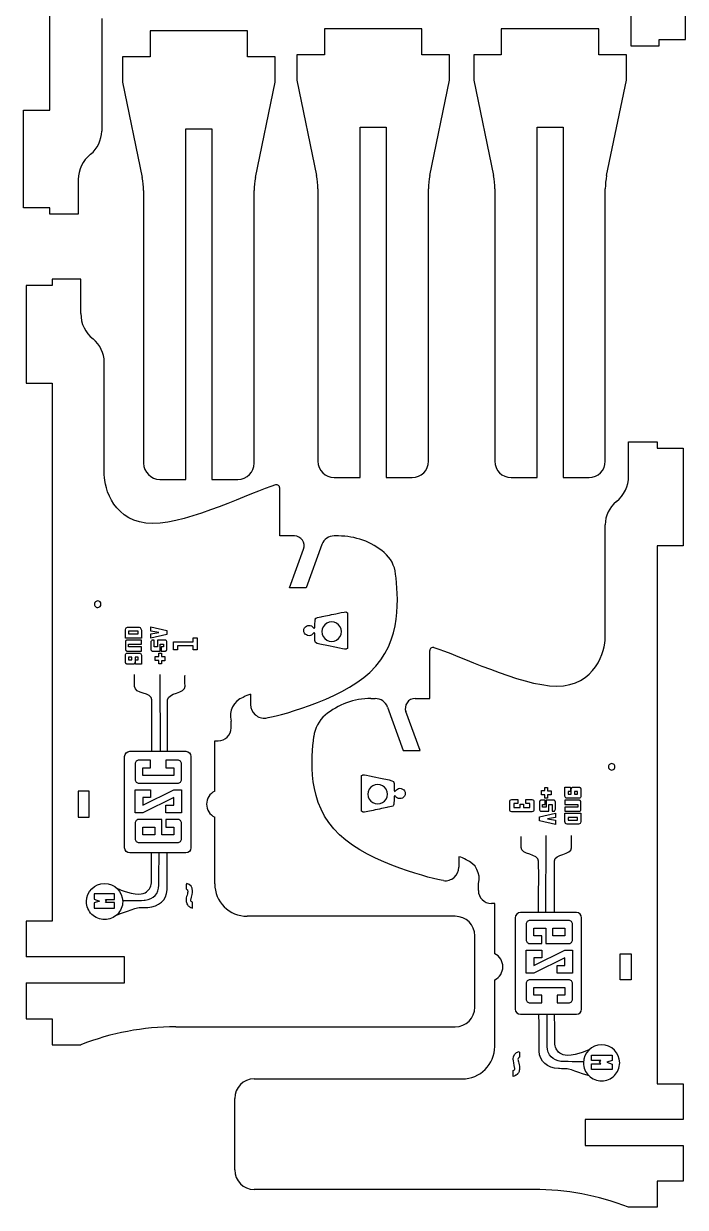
# Model space of a CAD drawing. Extents: x 6 to 800, y 1 to 792.
# Drawn here: x 5.8 to 276.3, y 4.3 to 488 of the extents above; entities that cross this region are included whole.
import ezdxf

# ---------------------------------------------------------------- set-up
doc = ezdxf.new("R2010")
doc.units = 0
doc.layers.get('0').update_dxf_attribs({"linetype": 'CONTINUOUS'})

msp = doc.modelspace()

# ---------------------------------------------------------------- linework, layer by layer
at = {"color": 7}
for points in [[(28.10583, 424.293172), (28.10583, 410.189332), (16.412917, 410.189332), (16.412917, 412.846815), (5.782994, 412.846815), (5.782994, 452.709015), (16.412917, 452.709015), (16.412917, 672.588937), (5.782994, 672.588937)], [(276.273038, 481.632), (276.273038, 521.4942)], [(37.672763, 490.15404), (37.672763, 444.177742)], [(253.950202, 493.07835), (253.950202, 478.974525)], [(97.354463, 485.180333), (57.492255, 485.180333)], [(57.492255, 485.180333), (57.492255, 474.55041)], [(97.354463, 474.55041), (97.354463, 485.180333)], [(168.613063, 485.925661), (128.750857, 485.925661)], [(128.750857, 485.925661), (128.750857, 475.295737)], [(168.613063, 475.295737), (168.613063, 485.925661)], [(240.9, 485.925661), (201.0378, 485.925661)], [(201.0378, 485.925661), (201.0378, 475.295737)], [(240.9, 475.295737), (240.9, 485.925661)], [(253.950202, 478.974525), (265.643115, 478.974525)], [(265.643115, 481.632), (276.273038, 481.632)], [(265.643115, 478.974525), (265.643115, 481.632)], [(46.197968, 474.55041), (46.197968, 464.186235)], [(57.492255, 474.55041), (46.197968, 474.55041)], [(108.648758, 474.55041), (97.354463, 474.55041)], [(108.648758, 464.186235), (108.648758, 474.55041)], [(117.45657, 475.295737), (117.45657, 464.931562)], [(128.750857, 475.295737), (117.45657, 475.295737)], [(179.907358, 475.295737), (168.613063, 475.295737)], [(179.907358, 464.931562), (179.907358, 475.295737)], [(189.743475, 475.295737), (189.743475, 464.931562)], [(201.0378, 475.295737), (189.743475, 475.295737)], [(252.194325, 475.295737), (240.9, 475.295737)], [(252.194325, 464.931562), (252.194325, 475.295737)], [(117.45657, 464.931562), (125.539897, 425.947087)], [(171.824023, 425.947087), (179.907358, 464.931562)], [(189.743475, 464.931562), (197.826825, 425.947087)], [(244.110975, 425.947087), (252.194325, 464.931562)], [(46.197968, 464.186235), (54.281295, 425.20176)], [(100.565423, 425.20176), (108.648758, 464.186235)], [(72.108405, 445.052385), (82.738328, 445.052385)], [(72.108405, 301.814242), (72.108405, 445.052385)], [(82.738328, 445.052385), (82.738328, 301.814242)], [(143.367005, 445.797712), (153.996928, 445.797712)], [(143.367005, 302.559562), (143.367005, 445.797712)], [(153.996928, 445.797712), (153.996928, 302.559562)], [(215.65398, 445.797712), (226.283903, 445.797712)], [(215.65398, 302.559562), (215.65398, 445.797712)], [(226.283903, 445.797712), (226.283903, 302.559562)], [(54.83478, 419.806335), (54.83478, 308.457892)], [(100.011945, 308.457892), (100.011945, 419.806335)], [(126.093382, 420.551663), (126.093382, 309.203212)], [(171.270545, 309.203212), (171.270545, 420.551663)], [(198.380325, 420.551662), (198.380325, 309.203213)], [(243.557475, 309.203213), (243.557475, 420.551662)], [(17.454682, 383.6622), (17.454682, 381.004725)], [(29.147595, 383.6622), (17.454682, 383.6622)], [(29.147595, 369.5583), (29.147595, 383.6622)], [(6.824759, 381.004725), (6.824759, 341.142525)], [(17.454682, 381.004725), (6.824759, 381.004725)], [(38.714528, 303.6975), (38.714528, 349.673775)], [(6.824759, 341.142525), (17.454682, 341.142525)], [(17.454682, 341.142525), (17.454682, 121.26255)], [(253.085371, 303.10386), (253.085371, 317.2077), (264.778283, 317.2077), (264.778283, 314.550218), (275.408206, 314.550218), (275.408206, 274.688018), (264.778283, 274.688018), (264.778283, 54.808095), (275.408206, 54.808095)], [(61.478483, 301.814242), (72.108405, 301.814242)], [(82.738328, 301.814242), (93.368243, 301.814242)], [(132.737085, 302.559562), (143.367005, 302.559562)], [(153.996928, 302.559562), (164.626843, 302.559562)], [(205.02405, 302.559562), (215.65398, 302.559562)], [(226.283903, 302.559562), (236.91375, 302.559562)], [(110.46651, 278.691675), (110.46651, 298.263225)], [(243.518438, 237.242993), (243.518438, 283.21929)], [(116.46651, 278.691675), (110.46651, 278.691675)], [(134.47896, 278.691675), (132.703485, 278.691675)], [(114.421485, 257.431875), (120.21231, 273.34215)], [(127.70901, 275.194575), (121.243935, 257.431875)], [(121.243935, 257.431875), (114.421485, 257.431875)], [(165.766458, 212.237228), (171.766458, 212.237228), (171.766458, 231.808748)], [(98.57901, 214.0389), (98.57901, 209.75235)], [(147.754008, 212.237228), (149.529483, 212.237228)], [(154.523958, 208.74009), (160.989033, 190.97739), (167.811483, 190.97739), (162.020658, 206.887643)], [(90.575235, 200.2713), (90.575235, 203.058675)], [(83.891685, 194.95635), (85.260285, 194.95635)], [(83.891685, 174.4122), (83.891685, 194.95635)], [(83.891685, 136.54305), (83.891685, 163.782225)], [(183.653958, 147.584445), (183.653958, 143.297895)], [(72.443173, 136.653667), (72.200408, 136.28952), (72.200402, 136.28955)], [(72.200402, 136.28955), (72.200402, 134.408122)], [(191.657733, 133.8168), (191.657733, 136.604228)], [(73.090541, 127.489305), (73.070314, 127.52973)], [(73.818841, 126.983512), (73.798613, 126.983512)], [(74.830367, 126.558667), (74.830367, 128.986327)], [(198.341283, 107.9577), (198.341283, 128.501835), (196.972683, 128.501835)], [(17.454682, 121.26255), (6.824759, 121.26255)], [(6.824759, 121.26255), (6.824759, 106.646787)], [(182.218485, 123.255675), (97.17906, 123.255675)], [(190.19091, 86.05095), (190.19091, 115.28325)], [(6.824759, 96.016863), (46.952715, 96.016863), (46.952715, 106.646787), (6.824759, 106.646787)], [(249.630644, 97.327778), (249.630644, 107.9577)], [(249.630644, 107.9577), (254.148359, 107.9577)], [(254.148359, 107.9577), (254.148359, 97.327778)], [(198.341283, 70.088603), (198.341283, 97.327778)], [(254.148359, 97.327778), (249.630644, 97.327778)], [(6.824759, 96.016863), (6.824759, 81.40035)], [(6.824759, 81.40035), (17.454682, 81.40035)], [(17.454682, 81.40035), (17.454682, 70.77045)], [(67.946835, 78.078525), (182.218485, 78.078525)], [(17.454682, 70.77045), (29.213408, 70.77045)], [(100.01448, 56.801205), (185.053908, 56.801205)], [(275.408206, 54.808095), (275.408206, 40.191953)], [(92.042055, 19.596484), (92.042055, 48.828765)], [(275.408206, 40.191953), (235.280251, 40.191953), (235.280251, 29.56203), (275.408206, 29.56203), (275.408206, 14.945891), (264.778283, 14.945891), (264.778283, 4.315976), (253.019558, 4.315976)], [(214.286131, 11.624044), (100.01448, 11.624044)]]:
    msp.add_lwpolyline(points, dxfattribs=at)
for points in [[(36.057045, 252.116925)], [(131.72631, 243.588225)], [(246.175921, 183.004943)], [(28.084606, 163.782225), (32.602321, 163.782225), (32.602321, 174.4122), (28.084606, 174.4122)], [(150.506658, 169.161285)]]:
    msp.add_lwpolyline(points, close=True, dxfattribs=at)
at = {"color": 5}
for points in [[(137.815115, 247.542578), (138.166678, 247.311953), (138.166678, 232.73664), (137.815115, 232.506015)], [(53.907185, 240.243855), (53.907185, 236.962492), (47.384608, 236.962492), (47.384608, 240.324135), (47.384608, 240.324135)], [(48.29777, 241.45806), (52.99403, 241.45806)], [(47.384608, 235.28415), (47.384608, 232.50453), (47.384608, 232.50456)], [(48.036868, 231.631507), (53.907185, 231.631507), (53.907185, 233.387587), (48.68912, 233.387587), (48.68912, 234.421162), (53.907185, 234.421162), (53.907185, 236.147137), (48.036868, 236.147137)], [(57.784678, 235.264582), (57.784678, 232.484962)], [(59.08919, 236.12757), (58.436938, 236.12757)], [(58.436938, 231.611977), (61.63802, 231.611977), (61.63802, 234.401632), (63.002743, 234.401632), (63.002743, 233.358022), (61.959133, 233.358022), (61.959133, 231.611977), (63.655003, 231.611977)], [(63.65501, 236.12757), (60.463963, 236.12757), (60.463963, 233.357985), (59.089198, 233.357985), (59.089198, 236.12757), (59.08919, 236.12757)], [(64.307263, 232.484962), (64.307263, 235.264582)], [(47.3846, 227.173605), (47.3846, 229.953225)], [(48.03686, 230.816212), (53.254925, 230.816212), (53.254933, 230.816212)], [(53.907185, 229.953225), (53.907185, 226.300582), (51.559063, 226.300582), (51.559063, 228.046627), (52.602673, 228.046627), (52.602673, 229.090237), (51.298153, 229.090237), (51.298153, 227.173605)], [(50.645893, 226.300552), (48.03686, 226.300552)], [(61.661634, 190.815975), (61.595334, 222.12384), (61.595334, 222.12384)], [(49.17122, 190.675575), (72.079433, 190.675575)], [(47.059381, 151.239413), (47.059381, 188.566669)], [(51.324898, 185.49453), (51.324898, 179.191717)], [(57.653023, 187.076092), (52.89521, 187.076092)], [(68.711773, 187.076092), (63.954898, 187.076092), (63.954898, 183.92328), (67.11521, 183.92328), (67.11521, 180.762967), (54.495523, 180.762967), (54.495523, 183.92328), (57.653023, 183.92328), (57.653023, 187.076092), (57.653023, 187.076092)], [(70.286773, 179.191717), (70.286773, 185.49453)], [(74.188338, 188.566669), (74.188338, 151.239413)], [(144.231365, 165.921953), (143.879803, 166.152578), (143.879803, 180.72789), (144.231365, 180.958515)], [(52.89521, 177.613905), (68.711773, 177.613905)], [(227.045975, 172.345605), (227.045975, 175.998247), (229.394097, 175.998247), (229.394097, 174.252202), (228.350487, 174.252202), (228.350487, 173.208592), (229.655007, 173.208592), (229.655007, 175.125225)], [(230.307267, 175.998277), (232.9163, 175.998277)], [(233.56856, 175.125225), (233.56856, 172.345605)], [(204.467645, 166.82451), (204.467645, 170.12457)], [(205.29266, 170.949585), (207.781453, 170.949585), (207.781453, 169.299555), (206.131423, 169.299555), (206.131423, 167.649525), (208.702723, 167.649525), (208.702723, 169.134555), (210.16025, 169.134555), (210.16025, 167.649525), (212.73155, 167.649525), (212.73155, 169.299555), (211.08152, 169.299555), (211.08152, 170.949585)], [(211.08152, 170.949585), (213.570313, 170.949585)], [(214.395335, 170.12457), (214.395335, 166.82451)], [(216.645897, 169.813867), (216.645897, 167.034247)], [(222.516222, 170.686852), (219.31514, 170.686852), (219.31514, 167.897197), (217.950417, 167.897197), (217.950417, 168.940807), (218.994027, 168.940807), (218.994027, 170.686852), (217.298157, 170.686852)], [(223.168482, 167.034247), (223.168482, 169.813867)], [(232.916292, 170.667322), (227.045975, 170.667322), (227.045975, 168.911242), (232.26404, 168.911242), (232.26404, 167.877667), (227.045975, 167.877667), (227.045975, 166.151692), (232.916292, 166.151692)], [(232.9163, 171.482617), (227.698235, 171.482617), (227.698227, 171.482617)], [(233.568552, 167.01468), (233.568552, 169.7943), (233.568552, 169.79427)], [(213.570313, 165.999495), (205.29266, 165.999495)], [(217.29815, 166.17126), (220.489197, 166.17126), (220.489197, 168.940845), (221.863962, 168.940845), (221.863962, 166.17126), (221.86397, 166.17126)], [(221.86397, 166.17126), (222.516222, 166.17126)], [(227.045975, 162.054975), (227.045975, 165.336337), (233.568552, 165.336337), (233.568552, 161.974695), (233.568552, 161.974695)], [(51.324898, 161.28828), (51.324898, 154.977967)], [(57.653023, 162.866092), (52.89521, 162.866092)], [(68.711773, 162.866092), (63.954898, 162.866092), (63.954898, 159.70953), (67.11521, 159.70953), (67.11521, 156.556717), (62.208335, 156.556717), (62.208335, 162.866092), (57.653023, 162.866092), (57.653023, 162.866092)], [(70.286773, 154.977967), (70.286773, 161.28828)], [(232.65539, 160.84077), (227.95913, 160.84077)], [(219.25742, 124.909635), (219.32372, 156.2175), (219.32372, 156.2175)], [(52.89521, 153.396405), (68.711773, 153.396405)], [(72.079433, 149.127574), (49.17122, 149.127574)], [(206.730717, 122.660307), (206.730717, 85.333051)], [(231.747834, 124.769212), (208.839622, 124.769212)], [(228.60275, 121.54485), (212.786187, 121.54485)], [(233.859674, 85.333051), (233.859674, 122.660307)], [(211.211187, 119.963287), (211.211187, 113.652975)], [(212.786187, 112.075162), (217.543062, 112.075162), (217.543062, 115.231725), (214.38275, 115.231725), (214.38275, 118.384537), (219.289625, 118.384537), (219.289625, 112.075162), (223.844937, 112.075162), (223.844937, 112.075162)], [(230.173062, 113.652975), (230.173062, 119.963287)], [(223.844937, 112.075162), (228.60275, 112.075162)], [(228.60275, 97.32735), (212.786187, 97.32735)], [(211.211187, 95.749537), (211.211187, 89.446725)], [(212.786187, 87.865162), (217.543062, 87.865162), (217.543062, 91.017975), (214.38275, 91.017975), (214.38275, 94.178287), (227.002437, 94.178287), (227.002437, 91.017975), (223.844937, 91.017975), (223.844937, 87.865162), (223.844937, 87.865162)], [(230.173062, 89.446725), (230.173062, 95.749537)], [(223.844937, 87.865162), (228.60275, 87.865162)], [(208.839622, 83.221211), (231.747834, 83.221211)], [(208.28843, 67.934782), (208.53119, 67.570635), (208.531145, 67.570672)], [(208.531145, 67.570672), (208.531145, 65.689237)], [(205.901232, 57.839782), (205.901232, 60.267435)], [(206.912735, 58.26462), (206.932985, 58.26462)], [(207.641007, 58.77042), (207.661257, 58.810845)]]:
    msp.add_lwpolyline(points, dxfattribs=at)
for points in [[(52.602673, 238.708537), (52.602673, 239.752155), (48.699155, 239.752155), (48.699155, 238.708537), (52.602673, 238.708537)], [(57.784678, 236.91279), (57.784678, 238.66887), (61.035935, 239.20071), (57.784678, 239.75262), (57.784678, 241.498665), (64.307255, 240.053662), (64.307255, 238.367827), (57.784678, 236.91279)], [(68.638529, 232.18569), (67.017717, 232.18569), (67.017717, 235.400527), (75.0682, 235.400527), (75.0682, 237.007942), (76.689013, 237.007942), (76.689013, 232.18569), (75.0682, 232.18569), (75.0682, 233.793105), (68.638529, 233.793105)], [(49.99364, 228.046627), (49.99364, 229.090237), (48.699155, 229.090237), (48.699155, 228.046627), (49.99364, 228.046627)], [(62.099615, 229.401315), (63.434233, 229.401315), (63.434233, 227.705445), (62.099615, 227.705445), (62.099615, 226.380855), (60.995795, 226.380855), (60.995795, 227.75562), (59.480548, 227.75562), (59.480548, 229.401315), (60.995795, 229.401315), (60.995795, 230.745967), (62.099615, 230.745967), (62.099615, 229.401315)], [(51.144703, 222.12384)], [(71.747379, 221.82525)], [(51.324898, 165.50328), (51.324898, 174.969217), (57.653023, 174.969217), (57.653023, 171.816405), (54.495523, 171.816405), (54.495523, 168.663592), (67.11521, 174.969217), (70.286773, 174.969217), (70.286773, 165.50328), (63.954898, 165.50328), (63.954898, 168.663592), (67.11521, 168.663592), (67.11521, 171.816405), (54.495523, 165.50328), (51.324898, 165.50328)], [(218.853545, 172.897515), (217.518927, 172.897515), (217.518927, 174.593385), (218.853545, 174.593385), (218.853545, 175.917975), (219.957365, 175.917975), (219.957365, 174.54321), (221.472612, 174.54321), (221.472612, 172.897515), (219.957365, 172.897515), (219.957365, 171.552862), (218.853545, 171.552862), (218.853545, 172.897515)], [(230.95952, 174.252202), (230.95952, 173.208592), (232.254005, 173.208592), (232.254005, 174.252202), (230.95952, 174.252202)], [(223.168482, 165.38604), (223.168482, 163.62996), (219.917225, 163.09812), (223.168482, 162.54621), (223.168482, 160.800165), (216.645905, 162.245167), (216.645905, 163.931002), (223.168482, 165.38604)], [(59.421148, 159.70953), (59.421148, 156.556717), (54.495523, 156.556717), (54.495523, 159.70953), (59.421148, 159.70953)], [(228.350487, 163.590292), (228.350487, 162.546675), (232.254005, 162.546675), (232.254005, 163.590292), (228.350487, 163.590292)], [(229.774355, 156.2175)], [(72.079433, 149.127574)], [(38.875964, 136.662847)], [(34.581673, 130.203205), (36.720613, 129.494522), (34.581673, 128.785839), (34.581673, 126.595363), (42.95702, 126.595363), (42.95702, 128.83738), (39.194563, 128.83738), (39.684193, 129.494522), (39.194563, 130.177435), (42.95702, 130.177435), (42.95702, 132.393682), (34.581673, 132.393682), (34.581673, 130.203205)], [(222.076812, 115.231725), (222.076812, 118.384537), (227.002437, 118.384537), (227.002437, 115.231725), (222.076812, 115.231725)], [(230.173062, 109.437975), (230.173062, 99.972037), (223.844937, 99.972037), (223.844937, 103.12485), (227.002437, 103.12485), (227.002437, 106.277662), (214.38275, 99.972037), (211.211187, 99.972037), (211.211187, 109.437975), (217.543062, 109.437975), (217.543062, 106.277662), (214.38275, 106.277662), (214.38275, 103.12485), (227.002437, 109.437975), (230.173062, 109.437975)], [(208.839622, 83.221211)], [(242.043087, 70.75653)], [(246.337385, 64.296888), (244.198445, 63.588205), (246.337385, 62.879521), (246.337385, 60.689046), (237.962037, 60.689046), (237.962037, 62.931062), (241.724495, 62.931062), (241.234865, 63.588205), (241.724495, 64.271118), (237.962037, 64.271118), (237.962037, 66.487364), (246.337385, 66.487364), (246.337385, 64.296888)]]:
    msp.add_lwpolyline(points, close=True, dxfattribs=at)
at = {"color": 7}
for points in [[(33.101063, 434.675602), (35.990355, 436.983203), (37.672763, 440.480036), (37.672763, 444.177742)], [(33.101062, 434.675602), (29.944101, 432.154223), (28.105832, 428.33344), (28.10583, 424.293173)], [(126.093382, 420.551662), (126.093379, 422.364307), (125.907918, 424.172196), (125.539897, 425.947087)], [(171.824023, 425.947087), (171.456004, 424.172195), (171.270546, 422.364307), (171.270545, 420.551662)], [(198.380325, 420.551662), (198.380317, 422.364308), (198.194851, 424.172196), (197.826825, 425.947087)], [(244.110975, 425.947087), (243.742949, 424.172196), (243.557483, 422.364308), (243.557475, 420.551662)], [(54.83478, 419.806335), (54.834777, 421.61898), (54.649316, 423.426868), (54.281295, 425.20176)], [(100.565423, 425.20176), (100.197404, 423.426868), (100.011946, 421.618979), (100.011945, 419.806335)], [(29.147595, 369.5583), (29.147606, 365.518043), (30.985874, 361.697273), (34.142827, 359.1759)], [(38.714528, 349.673775), (38.714523, 353.371476), (37.032116, 356.868303), (34.142827, 359.1759)], [(54.83478, 308.457893), (54.834808, 304.788697), (57.809287, 301.814242), (61.478483, 301.814242)], [(93.368243, 301.814242), (97.037438, 301.814242), (100.011917, 304.788697), (100.011945, 308.457893)], [(126.093382, 309.203213), (126.093411, 305.534017), (129.06789, 302.559562), (132.737085, 302.559562)], [(164.626843, 302.559562), (168.296038, 302.559562), (171.270517, 305.534017), (171.270545, 309.203213)], [(198.380325, 309.203213), (198.380353, 305.534008), (201.354846, 302.559549), (205.02405, 302.559562)], [(236.91375, 302.559562), (240.582954, 302.559549), (243.557447, 305.534008), (243.557475, 309.203213)], [(58.610437, 283.791), (42.668032, 283.73775), (38.714528, 298.294425), (38.714528, 303.6975)], [(248.090138, 292.72143), (251.2471, 295.242809), (253.085369, 299.063593), (253.085371, 303.10386)], [(108.77046, 299.540175), (99.086235, 296.75445), (73.57011, 283.840725), (58.610437, 283.791)], [(109.93698, 299.324727), (109.603556, 299.575761), (109.171557, 299.655548), (108.77046, 299.540175)], [(110.46651, 298.263225), (110.466506, 298.680586), (110.270405, 299.073693), (109.93698, 299.324727)], [(248.090138, 292.72143), (245.200845, 290.413829), (243.518438, 286.916997), (243.518438, 283.21929)], [(119.731779, 276.991866), (118.985816, 278.057206), (117.767053, 278.69166), (116.46651, 278.691675)], [(120.21231, 273.34215), (120.657101, 274.564268), (120.477743, 275.926526), (119.731779, 276.991866)], [(132.703485, 278.691675), (130.469077, 278.6917), (128.473238, 277.294226), (127.70901, 275.194575)], [(153.17331, 271.8999), (147.938661, 276.299086), (141.316665, 278.704899), (134.47896, 278.691675)], [(157.839285, 263.11605), (157.47979, 266.537652), (155.807159, 269.686434), (153.17331, 271.8999)], [(147.31401, 222.942375), (161.07231, 235.72245), (158.71536, 254.777325), (157.839285, 263.11605)], [(36.057045, 252.116925), (35.581581, 252.118055), (35.14175, 251.865046), (34.903691, 251.453469)], [(37.382629, 250.788187), (37.382629, 251.520799), (36.789654, 252.115184), (36.057045, 252.116925)], [(34.903691, 251.453469), (34.665632, 251.041892), (34.665632, 250.534483), (34.903691, 250.122906)], [(34.903691, 250.122906), (35.14175, 249.711329), (35.581581, 249.45832), (36.057045, 249.45945)], [(36.057045, 249.45945), (36.789654, 249.461191), (37.382629, 250.055576), (37.382629, 250.788187)], [(131.72631, 243.588225), (130.300242, 243.591126), (128.981257, 242.831994), (128.267384, 241.597464)], [(135.185236, 241.597464), (134.471363, 242.831994), (133.152378, 243.591126), (131.72631, 243.588225)], [(128.267384, 241.597464), (127.553511, 240.362933), (127.553511, 238.841092), (128.267384, 237.606561)], [(128.267384, 237.606561), (128.981257, 236.372031), (130.300242, 235.612899), (131.72631, 235.6158)], [(131.72631, 235.6158), (133.152378, 235.612899), (134.471363, 236.372031), (135.185236, 237.606561)], [(135.185236, 237.606561), (135.899109, 238.841092), (135.899109, 240.362933), (135.185236, 241.597464)], [(223.622528, 217.3365), (239.564933, 217.283475), (243.518438, 231.839978), (243.518438, 237.242993)], [(172.295985, 232.870254), (171.96256, 232.619219), (171.76646, 232.226109), (171.766458, 231.808748)], [(173.462508, 233.085705), (173.061409, 233.201078), (172.62941, 233.12129), (172.295985, 232.870254)], [(173.462508, 233.085705), (183.146733, 230.299958), (208.662856, 217.386263), (223.622528, 217.3365)], [(104.802585, 204.282225), (108.395685, 204.747225), (134.66526, 211.193025), (147.31401, 222.942375)], [(98.57901, 214.0389), (97.503496, 213.799773), (96.483681, 213.357035), (95.574585, 212.734575)], [(95.574585, 212.734575), (91.59228, 211.36108), (89.391395, 207.101417), (90.575235, 203.058675)], [(98.57901, 209.75235), (98.579007, 208.1661), (99.261929, 206.656633), (100.453377, 205.609426)], [(147.754008, 212.237228), (140.916299, 212.250443), (134.294303, 209.844619), (129.059658, 205.445423)], [(154.523958, 208.74009), (153.759742, 210.839756), (151.763901, 212.237247), (149.529483, 212.237228)], [(162.501155, 210.537401), (161.755188, 209.472044), (161.575842, 208.109768), (162.020658, 206.887643)], [(165.766458, 212.237228), (164.4659, 212.23722), (163.247122, 211.602757), (162.501155, 210.537401)], [(100.453377, 205.609426), (101.644825, 204.562219), (103.229451, 204.078656), (104.802585, 204.282225)], [(129.059658, 205.445422), (126.42581, 203.231958), (124.753179, 200.083179), (124.393683, 196.66158)], [(85.260285, 194.95635), (88.195648, 194.956356), (90.575229, 197.335937), (90.575235, 200.2713)], [(134.918958, 156.487928), (121.160658, 169.26798), (123.517608, 188.322833), (124.393683, 196.66158)], [(245.025197, 184.998054), (244.78784, 184.58694), (244.78784, 184.080427), (245.025197, 183.669313)], [(246.175921, 185.662425), (245.701207, 185.662425), (245.262554, 185.409168), (245.025197, 184.998054)], [(247.326644, 184.998054), (247.089288, 185.409168), (246.650634, 185.662425), (246.175921, 185.662425)], [(247.326644, 183.669313), (247.564001, 184.080427), (247.564001, 184.58694), (247.326644, 184.998054)], [(245.025197, 183.669313), (245.262554, 183.258199), (245.701207, 183.004943), (246.175921, 183.004943)], [(246.175921, 183.004943), (246.650634, 183.004943), (247.089288, 183.258199), (247.326644, 183.669313)], [(83.891685, 174.4122), (81.844287, 173.433796), (80.540903, 171.366378), (80.540903, 169.097213)], [(147.052452, 175.141321), (146.339839, 173.907622), (146.339839, 172.387388), (147.052452, 171.153689)], [(150.506658, 177.133725), (149.081936, 177.134599), (147.765065, 176.375021), (147.052452, 175.141321)], [(153.960864, 175.141321), (153.248251, 176.375021), (151.93138, 177.134599), (150.506658, 177.133725)], [(153.960864, 171.153689), (154.673477, 172.387388), (154.673477, 173.907622), (153.960864, 175.141321)], [(147.052452, 171.153689), (147.765065, 169.919989), (149.081936, 169.160411), (150.506658, 169.161285)], [(150.506658, 169.161285), (151.93138, 169.160411), (153.248251, 169.919989), (153.960864, 171.153689)], [(80.540903, 169.097213), (80.540903, 166.828047), (81.844287, 164.760629), (83.891685, 163.782225)], [(177.430383, 137.827778), (173.837283, 138.292718), (147.567708, 144.73857), (134.918958, 156.487928)], [(186.658383, 146.28006), (185.749292, 146.902541), (184.729476, 147.345299), (183.653958, 147.584445)], [(191.657733, 136.604228), (192.841531, 140.646948), (190.640654, 144.906566), (186.658383, 146.28006)], [(181.779588, 139.154976), (182.971035, 140.202181), (183.653959, 141.711646), (183.653958, 143.297895)], [(74.789906, 133.538182), (74.789906, 135.251027), (74.007662, 136.289522), (72.443173, 136.653667)], [(83.891685, 136.54305), (83.891699, 129.204641), (89.840651, 123.255689), (97.17906, 123.255675)], [(177.430383, 137.827778), (179.003515, 137.624209), (180.58814, 138.107771), (181.779588, 139.154976)], [(72.200402, 134.408122), (72.645472, 134.219302), (72.868007, 133.915845), (72.868007, 133.49775)], [(72.281323, 130.76664), (72.227375, 130.469925), (72.200402, 130.247387), (72.200402, 130.099027)], [(72.56455, 131.899545), (72.42968, 131.454475), (72.335271, 131.07684), (72.281323, 130.76664)], [(72.787085, 132.870607), (72.733137, 132.614352), (72.658958, 132.290665), (72.56455, 131.899545)], [(72.868007, 133.49775), (72.868007, 133.34939), (72.841033, 133.140342), (72.787085, 132.870607)], [(74.122301, 129.795547), (74.567371, 131.629772), (74.789906, 132.877317), (74.789906, 133.538182)], [(191.657733, 133.8168), (191.657731, 130.881431), (194.037314, 128.501841), (196.972683, 128.501835)], [(72.200402, 130.099027), (72.200402, 129.532577), (72.27458, 129.03356), (72.422936, 128.601975)], [(72.422936, 128.601975), (72.557806, 128.170395), (72.780341, 127.799505), (73.090541, 127.489305)], [(73.070314, 127.52973), (73.17821, 127.39486), (73.292849, 127.286965), (73.414232, 127.206045)], [(73.414232, 127.206045), (73.535615, 127.125125), (73.670484, 127.050947), (73.818841, 126.983512)], [(73.798613, 126.983512), (73.879535, 126.929562), (74.007662, 126.86887), (74.182992, 126.801435)], [(74.830367, 128.986327), (74.385297, 129.107707), (74.149275, 129.377447), (74.122301, 129.795547)], [(74.182992, 126.801435), (74.344836, 126.74749), (74.560628, 126.666567), (74.830367, 126.558667)], [(190.19091, 115.28325), (190.190901, 119.686295), (186.62153, 123.255666), (182.218485, 123.255675)], [(201.69201, 102.642739), (201.69201, 104.911882), (200.388651, 106.979285), (198.341283, 107.9577)], [(198.341283, 97.327778), (200.388651, 98.306193), (201.69201, 100.373595), (201.69201, 102.642739)], [(182.218485, 78.078525), (186.62153, 78.078534), (190.190901, 81.647905), (190.19091, 86.05095)], [(67.946835, 78.078525), (54.692996, 78.078527), (41.556045, 75.599897), (29.213408, 70.77045)], [(185.053908, 56.801205), (192.392325, 56.801219), (198.341281, 62.750185), (198.341283, 70.088603)], [(100.01448, 56.801205), (95.611429, 56.801196), (92.042055, 53.231816), (92.042055, 48.828765)], [(92.042055, 19.596484), (92.042055, 15.193433), (95.611429, 11.624052), (100.01448, 11.624044)], [(253.019558, 4.315976), (240.676921, 9.145421), (227.539969, 11.624048), (214.286131, 11.624044)]]:
    msp.add_open_spline(points, degree=3, dxfattribs=at)
at = {"color": 5}
for points in [[(127.341365, 245.653515), (128.418553, 245.87664), (131.139178, 246.443828), (133.38074, 246.916328)], [(133.38074, 246.916328), (137.079178, 247.692578), (137.493553, 247.75164), (137.815115, 247.542578)], [(120.596053, 241.17039), (121.35074, 242.405078), (123.547303, 242.43039), (124.196053, 241.210703)], [(124.587928, 240.88914), (124.75949, 240.88914), (124.814803, 241.310078), (124.855115, 242.843828)], [(124.855115, 242.843828), (124.895428, 244.32414), (124.964803, 244.854765), (125.144803, 245.027265)], [(125.144803, 245.027265), (125.276053, 245.151015), (126.261365, 245.433203), (127.341365, 245.653515)], [(47.384608, 240.324135), (47.458193, 240.73221), (47.55854, 240.996457), (47.68565, 241.116877)], [(47.68565, 241.116877), (47.812755, 241.257362), (48.016795, 241.37109), (48.29777, 241.45806)], [(52.99403, 241.45806), (53.32183, 241.31088), (53.525868, 241.180427), (53.606143, 241.066702)], [(53.606143, 241.066702), (53.693113, 240.959667), (53.79346, 240.685385), (53.907185, 240.243855)], [(122.474803, 237.90789), (120.778865, 237.90789), (119.724178, 239.735078), (120.596053, 241.17039)], [(124.196053, 238.84164), (123.946678, 238.36539), (123.101053, 237.90789), (122.474803, 237.90789)], [(124.196053, 241.210703), (124.29449, 241.03164), (124.46699, 240.88914), (124.587928, 240.88914)], [(124.602928, 239.16414), (124.47449, 239.16414), (124.29449, 239.016953), (124.196053, 238.84164)], [(124.837303, 237.398828), (124.826053, 238.84164), (124.78949, 239.16414), (124.602928, 239.16414)], [(126.876365, 234.501953), (124.843865, 234.93039), (124.837303, 234.93789), (124.837303, 237.398828)], [(47.5853, 235.89627), (47.451505, 235.729025), (47.384608, 235.524985), (47.384608, 235.28415)], [(47.384608, 232.50456), (47.384608, 232.384145), (47.401333, 232.270417), (47.434783, 232.163377)], [(48.036868, 236.147137), (47.862933, 236.147137), (47.71241, 236.063515), (47.5853, 235.89627)], [(57.98537, 235.876702), (57.851575, 235.709457), (57.784678, 235.505417), (57.784678, 235.264582)], [(57.784678, 232.484962), (57.784678, 232.364542), (57.801403, 232.250815), (57.834853, 232.14378)], [(58.436938, 236.12757), (58.263003, 236.12757), (58.11248, 236.043947), (57.98537, 235.876702)], [(64.116605, 235.876702), (63.98281, 236.043947), (63.828945, 236.12757), (63.65501, 236.12757)], [(64.307263, 235.264582), (64.307263, 235.505417), (64.24371, 235.709457), (64.116605, 235.876702)], [(64.257088, 232.14378), (64.290538, 232.250815), (64.307263, 232.364542), (64.307263, 232.484962)], [(137.815115, 232.506015), (137.44199, 232.26414), (137.379178, 232.27914), (126.876365, 234.501953)], [(47.3846, 229.953225), (47.3846, 230.19406), (47.451498, 230.3981), (47.585293, 230.565345)], [(47.434783, 232.163377), (47.468233, 232.063032), (47.51506, 231.97272), (47.575265, 231.89244)], [(47.575265, 231.89244), (47.635475, 231.81216), (47.705718, 231.748607), (47.785993, 231.701782)], [(47.585293, 230.565345), (47.712403, 230.73259), (47.862925, 230.816212), (48.03686, 230.816212)], [(47.785993, 231.701782), (47.866273, 231.654932), (47.949898, 231.631507), (48.036868, 231.631507)], [(53.254933, 230.816212), (53.428868, 230.816212), (53.582733, 230.73259), (53.716528, 230.565345)], [(53.716528, 230.565345), (53.843633, 230.3981), (53.907185, 230.19406), (53.907185, 229.953225)], [(57.834853, 232.14378), (57.868303, 232.04343), (57.91513, 231.953117), (57.975335, 231.872842)], [(57.975335, 231.872842), (58.035545, 231.792562), (58.10579, 231.729007), (58.18607, 231.682177)], [(58.18607, 231.682177), (58.266345, 231.635377), (58.349968, 231.611977), (58.436938, 231.611977)], [(63.655003, 231.611977), (63.741968, 231.611977), (63.82559, 231.635377), (63.90587, 231.682177)], [(63.90587, 231.682177), (63.986145, 231.729027), (64.056388, 231.792582), (64.116598, 231.872842)], [(64.116598, 231.872842), (64.176808, 231.953117), (64.223638, 232.04343), (64.257088, 232.14378)], [(47.434775, 226.832422), (47.401325, 226.939457), (47.3846, 227.053185), (47.3846, 227.173605)], [(47.575258, 226.561485), (47.515053, 226.64176), (47.468225, 226.732072), (47.434775, 226.832422)], [(47.785985, 226.370827), (47.70571, 226.417627), (47.635468, 226.48118), (47.575258, 226.561485)], [(48.03686, 226.300552), (47.94989, 226.300552), (47.866265, 226.323977), (47.785985, 226.370827)], [(50.89676, 226.370827), (50.81648, 226.323977), (50.732858, 226.300552), (50.645893, 226.300552)], [(51.107488, 226.561485), (51.047278, 226.481205), (50.977035, 226.417652), (50.89676, 226.370827)], [(51.247978, 226.832422), (51.214528, 226.732072), (51.167698, 226.64176), (51.107488, 226.561485)], [(51.298153, 227.173605), (51.298153, 227.053185), (51.281428, 226.939457), (51.247978, 226.832422)], [(51.144703, 217.110045), (51.152203, 218.79474), (51.144703, 222.12384), (51.144703, 222.12384)], [(71.747379, 217.297545), (71.655549, 218.843205), (71.747379, 221.82525), (71.747379, 221.82525)], [(58.175957, 211.766287), (58.179707, 214.710097), (51.131855, 214.166257), (51.144703, 217.110045)], [(64.622379, 211.672545), (64.660104, 214.69824), (71.926839, 214.276942), (71.747379, 217.297545)], [(58.148507, 190.699477), (58.148507, 190.699477), (58.168907, 206.118465), (58.175957, 211.766287)], [(64.622379, 190.803345), (64.622379, 190.803345), (64.577229, 208.048582), (64.622379, 211.672545)], [(47.059381, 188.566669), (47.059381, 189.732986), (48.00197, 190.675575), (49.17122, 190.675575)], [(72.079433, 190.675575), (73.248683, 190.675575), (74.188338, 189.732986), (74.188338, 188.566669)], [(51.789898, 186.611092), (51.478648, 186.307342), (51.324898, 185.93703), (51.324898, 185.49453)], [(52.89521, 187.076092), (52.463023, 187.076092), (52.093648, 186.922342), (51.789898, 186.611092)], [(69.840523, 186.611092), (69.529273, 186.922342), (69.14771, 187.076092), (68.711773, 187.076092)], [(70.286773, 185.49453), (70.286773, 185.93703), (70.136773, 186.307342), (69.840523, 186.611092)], [(51.324898, 179.191717), (51.324898, 178.76328), (51.478648, 178.393905), (51.789898, 178.082655)], [(69.840523, 178.082655), (70.136773, 178.393905), (70.286773, 178.76328), (70.286773, 179.191717)], [(144.231365, 180.958515), (144.601678, 181.20039), (144.667303, 181.18539), (155.170115, 178.962578)], [(51.789898, 178.082655), (52.093648, 177.771405), (52.463023, 177.613905), (52.89521, 177.613905)], [(68.711773, 177.613905), (69.14771, 177.613905), (69.529273, 177.771405), (69.840523, 178.082655)], [(155.170115, 178.962578), (157.202615, 178.53414), (157.210115, 178.52664), (157.210115, 176.065703)], [(157.210115, 176.065703), (157.217615, 174.62289), (157.254178, 174.30039), (157.44449, 174.30039)], [(157.44449, 174.30039), (157.569178, 174.30039), (157.75199, 174.44664), (157.846678, 174.62289)], [(157.846678, 174.62289), (158.099803, 175.09914), (158.941678, 175.55664), (159.567928, 175.55664)], [(159.567928, 175.55664), (161.267615, 175.55664), (162.322303, 173.729453), (161.446678, 172.29414)], [(229.655007, 175.125225), (229.655007, 175.245645), (229.671732, 175.359372), (229.705182, 175.466407)], [(229.705182, 175.466407), (229.738632, 175.566757), (229.785462, 175.65707), (229.845672, 175.737345)], [(229.845672, 175.737345), (229.905882, 175.817625), (229.976125, 175.881177), (230.0564, 175.928002)], [(230.0564, 175.928002), (230.13668, 175.974852), (230.220302, 175.998277), (230.307267, 175.998277)], [(232.9163, 175.998277), (233.00327, 175.998277), (233.086895, 175.974852), (233.167175, 175.928002)], [(233.167175, 175.928002), (233.24745, 175.881202), (233.317692, 175.81765), (233.377902, 175.737345)], [(233.377902, 175.737345), (233.438107, 175.65707), (233.484935, 175.566757), (233.518385, 175.466407)], [(233.518385, 175.466407), (233.551835, 175.359372), (233.56856, 175.245645), (233.56856, 175.125225)], [(157.187615, 170.619765), (157.147303, 169.14039), (157.077928, 168.609765), (156.898865, 168.437265)], [(157.454803, 172.57539), (157.28699, 172.57539), (157.227928, 172.154453), (157.187615, 170.619765)], [(157.846678, 172.253828), (157.75199, 172.43289), (157.57574, 172.57539), (157.454803, 172.57539)], [(161.446678, 172.29414), (160.692928, 171.059453), (158.499178, 171.03414), (157.846678, 172.253828)], [(204.467645, 170.12457), (204.467645, 170.353747), (204.545563, 170.550832), (204.701398, 170.715832)], [(204.701398, 170.715832), (204.866398, 170.871667), (205.063483, 170.949592), (205.29266, 170.949585)], [(213.570313, 170.949585), (213.799475, 170.949592), (213.991978, 170.871667), (214.147828, 170.715832)], [(214.147828, 170.715832), (214.31282, 170.550832), (214.39532, 170.353747), (214.395335, 170.12457)], [(216.696072, 170.15505), (216.662622, 170.048015), (216.645897, 169.934287), (216.645897, 169.813867)], [(216.836562, 170.425987), (216.776352, 170.345712), (216.729522, 170.2554), (216.696072, 170.15505)], [(217.04729, 170.616652), (216.967015, 170.569802), (216.896772, 170.506247), (216.836562, 170.425987)], [(217.298157, 170.686852), (217.211192, 170.686852), (217.12757, 170.663452), (217.04729, 170.616652)], [(222.76709, 170.616652), (222.686815, 170.663452), (222.603192, 170.686852), (222.516222, 170.686852)], [(222.977825, 170.425987), (222.917615, 170.506267), (222.84737, 170.569822), (222.76709, 170.616652)], [(223.118307, 170.15505), (223.084857, 170.2554), (223.03803, 170.345712), (222.977825, 170.425987)], [(223.168482, 169.813867), (223.168482, 169.934287), (223.151757, 170.048015), (223.118307, 170.15505)], [(227.236632, 171.733485), (227.109527, 171.90073), (227.045975, 172.10477), (227.045975, 172.345605)], [(227.698227, 171.482617), (227.524292, 171.482617), (227.370427, 171.56624), (227.236632, 171.733485)], [(233.167167, 170.597047), (233.086887, 170.643897), (233.003262, 170.667322), (232.916292, 170.667322)], [(233.367867, 171.733485), (233.240757, 171.56624), (233.090235, 171.482617), (232.9163, 171.482617)], [(233.377895, 170.40639), (233.317685, 170.48667), (233.247442, 170.550222), (233.167167, 170.597047)], [(233.56856, 172.345605), (233.56856, 172.10477), (233.501662, 171.90073), (233.367867, 171.733485)], [(233.518377, 170.135452), (233.484927, 170.235797), (233.4381, 170.32611), (233.377895, 170.40639)], [(233.568552, 169.79427), (233.568552, 169.914685), (233.551827, 170.028412), (233.518377, 170.135452)], [(148.662928, 166.548203), (144.963553, 165.771953), (144.553865, 165.71289), (144.231365, 165.921953)], [(154.705115, 167.811015), (153.625115, 167.58789), (150.907303, 167.020703), (148.662928, 166.548203)], [(156.898865, 168.437265), (156.770428, 168.312578), (155.781365, 168.031328), (154.705115, 167.811015)], [(204.701398, 166.246995), (204.545563, 166.402837), (204.467645, 166.59534), (204.467645, 166.82451)], [(205.29266, 165.999495), (205.063483, 165.999502), (204.866398, 166.082002), (204.701398, 166.246995)], [(214.147828, 166.246995), (213.991978, 166.082002), (213.799475, 165.999502), (213.570313, 165.999495)], [(214.395335, 166.82451), (214.39532, 166.59534), (214.31282, 166.402837), (214.147828, 166.246995)], [(216.645897, 167.034247), (216.645897, 166.793412), (216.70945, 166.589372), (216.836555, 166.422127)], [(216.836555, 166.422127), (216.97035, 166.254882), (217.124215, 166.17126), (217.29815, 166.17126)], [(222.516222, 166.17126), (222.690157, 166.17126), (222.84068, 166.254882), (222.96779, 166.422127)], [(222.96779, 166.422127), (223.101585, 166.589372), (223.168482, 166.793412), (223.168482, 167.034247)], [(232.916292, 166.151692), (233.090227, 166.151692), (233.24075, 166.235315), (233.36786, 166.40256)], [(233.36786, 166.40256), (233.501655, 166.569805), (233.568552, 166.773845), (233.568552, 167.01468)], [(51.789898, 162.397342), (51.478648, 162.097342), (51.324898, 161.72328), (51.324898, 161.28828)], [(52.89521, 162.866092), (52.463023, 162.866092), (52.093648, 162.708592), (51.789898, 162.397342)], [(69.840523, 162.397342), (69.529273, 162.708592), (69.14771, 162.866092), (68.711773, 162.866092)], [(70.286773, 161.28828), (70.286773, 161.72328), (70.136773, 162.097342), (69.840523, 162.397342)], [(227.347017, 161.232127), (227.260047, 161.339162), (227.1597, 161.613445), (227.045975, 162.054975)], [(227.95913, 160.84077), (227.63133, 160.98795), (227.427292, 161.118402), (227.347017, 161.232127)], [(233.26751, 161.181952), (233.140405, 161.041467), (232.936365, 160.92774), (232.65539, 160.84077)], [(233.568552, 161.974695), (233.494967, 161.56662), (233.39462, 161.302372), (233.26751, 161.181952)], [(51.324898, 154.977967), (51.324898, 154.54578), (51.478648, 154.176405), (51.789898, 153.865155)], [(69.840523, 153.865155), (70.136773, 154.176405), (70.286773, 154.54578), (70.286773, 154.977967)], [(209.171675, 151.391205), (209.263505, 152.936865), (209.171675, 155.91891), (209.171675, 155.91891)], [(229.774355, 151.203705), (229.766855, 152.8884), (229.774355, 156.2175), (229.774355, 156.2175)], [(49.17122, 149.127574), (48.00197, 149.127574), (47.059381, 150.073097), (47.059381, 151.239413)], [(51.789898, 153.865155), (52.093648, 153.553905), (52.463023, 153.396405), (52.89521, 153.396405)], [(68.711773, 153.396405), (69.14771, 153.396405), (69.529273, 153.553905), (69.840523, 153.865155)], [(74.188338, 151.239413), (74.188338, 150.073097), (73.248683, 149.127574), (72.079433, 149.127574)], [(216.296675, 145.766205), (216.25895, 148.7919), (208.992215, 148.370602), (209.171675, 151.391205)], [(222.743097, 145.859947), (222.739347, 148.803757), (229.787202, 148.259917), (229.774355, 151.203705)], [(58.016912, 137.669865), (58.001912, 143.993647), (58.091162, 148.886925), (58.091162, 148.886925)], [(61.074294, 135.959182), (61.054719, 143.24058), (61.171104, 148.874835), (61.171104, 148.874835)], [(64.383032, 134.027205), (64.358132, 142.390005), (64.506047, 148.861035), (64.506047, 148.861035)], [(216.296675, 124.897005), (216.296675, 124.897005), (216.341825, 142.142242), (216.296675, 145.766205)], [(222.770547, 124.793137), (222.770547, 124.793137), (222.750147, 140.212125), (222.743097, 145.859947)], [(31.486256, 129.273142), (31.486258, 133.354364), (34.794742, 136.662847), (38.875964, 136.662847)], [(38.875964, 136.662847), (42.957187, 136.662848), (46.265672, 133.354365), (46.265674, 129.273142)], [(55.508612, 129.81942), (58.699772, 130.256662), (61.083654, 132.479332), (61.074294, 135.959182)], [(55.993314, 133.253475), (57.231617, 134.165977), (58.021637, 135.68166), (58.016912, 137.669865)], [(43.83128, 134.706157), (44.10947, 134.706667), (48.648095, 132.38211), (52.923523, 132.325657)], [(52.923523, 132.325657), (54.036061, 132.310957), (55.328732, 132.76374), (55.993314, 133.253475)], [(56.515449, 126.90426), (60.963114, 127.15503), (64.395699, 129.773167), (64.383032, 134.027205)], [(33.65065, 124.047827), (32.264811, 125.433667), (31.486255, 127.313269), (31.486256, 129.273142)], [(44.005295, 123.91191), (44.092265, 123.912045), (52.122733, 126.828585), (52.99916, 126.842085)], [(46.265674, 129.273142), (46.265675, 127.313269), (45.487119, 125.433667), (44.101279, 124.047827)], [(46.185733, 129.673777), (46.58504, 129.67443), (55.129433, 129.767467), (55.508612, 129.81942)], [(52.99916, 126.842085), (54.464641, 126.86466), (56.373144, 126.896235), (56.515449, 126.90426)], [(38.875964, 121.88343), (36.916091, 121.88343), (35.036489, 122.661987), (33.65065, 124.047827)], [(44.101279, 124.047827), (42.71544, 122.661987), (40.835838, 121.88343), (38.875964, 121.88343)], [(208.839622, 124.769212), (207.670371, 124.769212), (206.730717, 123.826623), (206.730717, 122.660307)], [(211.657437, 121.0761), (211.361187, 120.76485), (211.211187, 120.395475), (211.211187, 119.963287)], [(212.786187, 121.54485), (212.35025, 121.54485), (211.968687, 121.38735), (211.657437, 121.0761)], [(229.708062, 121.0761), (229.404312, 121.38735), (229.034937, 121.54485), (228.60275, 121.54485)], [(230.173062, 119.963287), (230.173062, 120.395475), (230.019312, 120.76485), (229.708062, 121.0761)], [(233.859674, 122.660307), (233.859674, 123.826623), (232.917085, 124.769212), (231.747834, 124.769212)], [(211.211187, 113.652975), (211.211187, 113.217975), (211.361187, 112.843912), (211.657437, 112.543912)], [(211.657437, 112.543912), (211.968687, 112.232662), (212.35025, 112.075162), (212.786187, 112.075162)], [(228.60275, 112.075162), (229.034937, 112.075162), (229.404312, 112.232662), (229.708062, 112.543912)], [(229.708062, 112.543912), (230.019312, 112.843912), (230.173062, 113.217975), (230.173062, 113.652975)], [(211.657437, 96.8586), (211.361187, 96.54735), (211.211187, 96.177975), (211.211187, 95.749537)], [(212.786187, 97.32735), (212.35025, 97.32735), (211.968687, 97.16985), (211.657437, 96.8586)], [(229.708062, 96.8586), (229.404312, 97.16985), (229.034937, 97.32735), (228.60275, 97.32735)], [(230.173062, 95.749537), (230.173062, 96.177975), (230.019312, 96.54735), (229.708062, 96.8586)], [(211.211187, 89.446725), (211.211187, 89.004225), (211.361187, 88.633912), (211.657437, 88.330162)], [(211.657437, 88.330162), (211.968687, 88.018912), (212.35025, 87.865162), (212.786187, 87.865162)], [(228.60275, 87.865162), (229.034937, 87.865162), (229.404312, 88.018912), (229.708062, 88.330162)], [(229.708062, 88.330162), (230.019312, 88.633912), (230.173062, 89.004225), (230.173062, 89.446725)], [(206.730717, 85.333051), (206.730717, 84.166735), (207.670371, 83.221211), (208.839622, 83.221211)], [(216.536022, 68.120955), (216.560922, 76.483755), (216.413007, 82.954755), (216.413007, 82.954755)], [(219.84476, 70.052805), (219.864335, 77.334255), (219.74795, 82.96848), (219.74795, 82.96848)], [(222.902142, 71.763555), (222.917142, 78.08733), (222.827892, 82.980555), (222.827892, 82.980555)], [(231.747834, 83.221211), (232.917085, 83.221211), (233.859674, 84.166735), (233.859674, 85.333051)], [(205.941695, 64.81929), (205.941695, 66.532135), (206.72394, 67.570632), (208.28843, 67.934782)], [(224.403605, 60.99798), (219.95594, 61.24878), (216.523355, 63.86688), (216.536022, 68.120955)], [(225.410442, 63.91308), (222.219282, 64.35033), (219.8354, 66.57303), (219.84476, 70.052805)], [(224.92574, 67.347105), (223.687437, 68.25963), (222.897417, 69.775305), (222.902142, 71.763555)], [(237.087777, 68.79978), (236.809587, 68.800305), (232.270962, 66.475755), (227.995535, 66.41928)], [(242.043087, 70.75653), (237.961875, 70.756532), (234.653393, 67.448067), (234.653375, 63.366855)], [(249.432792, 63.366855), (249.432773, 67.448064), (246.124296, 70.756528), (242.043087, 70.75653)], [(206.6093, 61.076655), (206.16423, 62.910885), (205.941695, 64.15843), (205.941695, 64.81929)], [(208.531145, 65.689237), (208.086075, 65.500422), (207.86354, 65.196965), (207.86354, 64.778865)], [(207.86354, 64.778865), (207.86354, 64.63051), (207.890515, 64.421462), (207.944465, 64.151722)], [(207.944465, 64.151722), (207.998415, 63.895472), (208.072592, 63.571785), (208.166997, 63.18066)], [(208.166997, 63.18066), (208.301867, 62.73559), (208.396277, 62.357955), (208.450227, 62.047755)], [(227.995535, 66.41928), (226.882992, 66.40428), (225.590322, 66.85743), (224.92574, 67.347105)], [(234.733325, 63.76743), (234.334017, 63.768105), (225.789627, 63.861105), (225.410442, 63.91308)], [(234.653375, 63.366855), (234.653364, 61.406975), (235.431916, 59.527362), (236.817757, 58.141514)], [(247.268412, 58.141516), (248.654252, 59.527365), (249.432803, 61.406976), (249.432792, 63.366855)], [(205.901232, 60.267435), (206.346302, 60.38882), (206.582325, 60.65856), (206.6093, 61.076655)], [(206.54861, 58.08255), (206.386765, 58.0286), (206.170972, 57.947677), (205.901232, 57.839782)], [(206.932985, 58.26462), (206.852065, 58.210675), (206.72394, 58.149985), (206.54861, 58.08255)], [(207.317345, 58.48716), (207.19596, 58.406235), (207.06109, 58.332055), (206.912735, 58.26462)], [(207.661257, 58.810845), (207.553362, 58.675975), (207.438725, 58.56808), (207.317345, 58.48716)], [(208.308612, 59.883097), (208.173742, 59.451512), (207.951207, 59.08062), (207.641007, 58.77042)], [(208.531145, 61.38015), (208.531145, 60.8137), (208.456967, 60.314682), (208.308612, 59.883097)], [(208.450227, 62.047755), (208.504172, 61.751045), (208.531145, 61.52851), (208.531145, 61.38015)], [(227.919897, 60.93573), (226.454412, 60.95823), (224.54591, 60.98973), (224.403605, 60.99798)], [(236.913762, 58.005555), (236.826792, 58.005705), (228.796325, 60.92223), (227.919897, 60.93573)], [(236.817757, 58.141514), (238.203598, 56.755666), (240.083207, 55.977104), (242.043087, 55.977105)], [(242.043087, 55.977105), (244.002966, 55.977106), (245.882573, 56.755668), (247.268412, 58.141516)]]:
    msp.add_open_spline(points, degree=3, dxfattribs=at)

doc.saveas('drawing.dxf')
